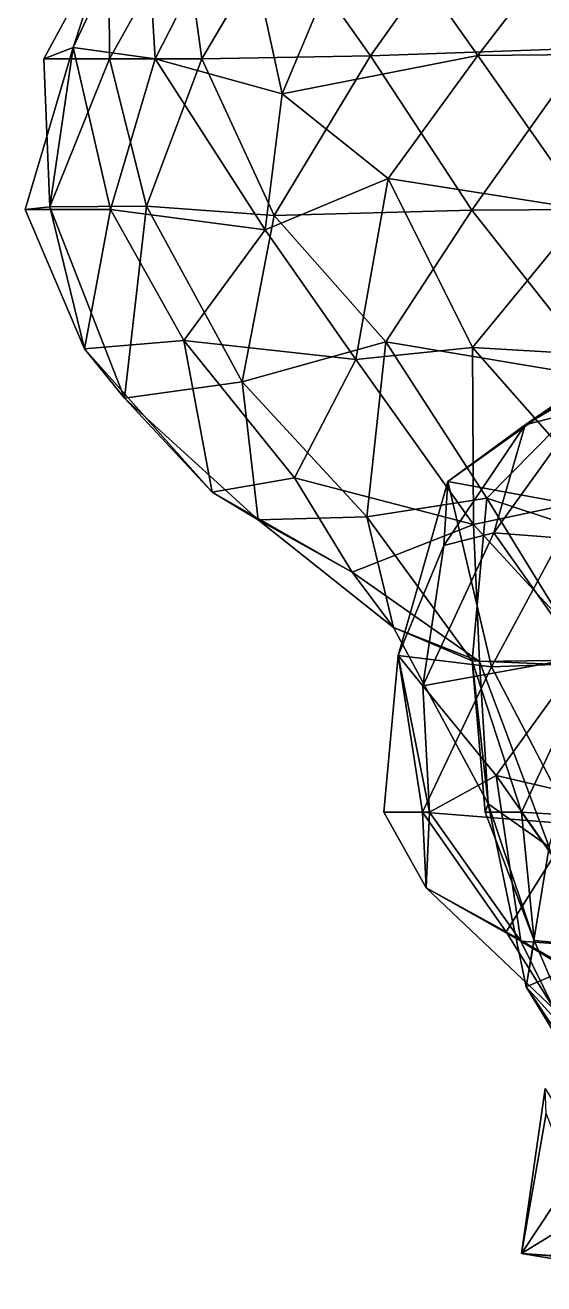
# Model space of a CAD drawing. Extents: x 290083 to 295691, y 4553739 to 4561622.
# Drawn here: x 291227.4 to 291288.7, y 4560757.7 to 4560906.5 of the extents above; entities that cross this region are included whole.
import ezdxf

# ---------------------------------------------------------------- set-up
doc = ezdxf.new("R2010")
doc.units = 0
doc.layers.add('Au_ppm_Pref_-_0_3', color=7, linetype='CONTINUOUS')

msp = doc.modelspace()

# ---------------------------------------------------------------- linework, layer by layer
at = {"layer": 'Au_ppm_Pref_-_0_3'}
for points in [[(291233.08, 4560903.88, 1574.11), (291242.79, 4560902.52, 1568.02), (291241.6, 4560922.02, 1574.05)], [(291233.08, 4560903.88, 1574.11), (291241.6, 4560922.02, 1574.05), (291237.31, 4560916.74, 1579.86)], [(291242.79, 4560902.52, 1568.02), (291252.68, 4560921.9, 1566.58), (291241.6, 4560922.02, 1574.05)], [(291257.81, 4560898.42, 1564.29), (291252.68, 4560921.9, 1566.58), (291242.79, 4560902.52, 1568.02)], [(291267.61, 4560921.78, 1564.03), (291252.68, 4560921.9, 1566.58), (291257.81, 4560898.42, 1564.29)], [(291281.03, 4560920.88, 1591.16), (291268.26, 4560902.88, 1590.85), (291257.5, 4560918.1, 1590.26)], [(291280.93, 4560902.95, 1563.06), (291267.61, 4560921.78, 1564.03), (291257.81, 4560898.42, 1564.29)], [(291293.91, 4560919.79, 1562.95), (291267.61, 4560921.78, 1564.03), (291280.93, 4560902.95, 1563.06)], [(291293.83, 4560903.79, 1590.59), (291268.26, 4560902.88, 1590.85), (291281.03, 4560920.88, 1591.16)], [(291293.83, 4560903.79, 1590.59), (291281.03, 4560920.88, 1591.16), (291306.56, 4560921.14, 1590.41)], [(291293.91, 4560919.79, 1562.95), (291280.93, 4560902.95, 1563.06), (291305.54, 4560903.16, 1561.78)], [(291237.31, 4560916.74, 1579.86), (291246.13, 4560918.23, 1585.2), (291237.38, 4560902.53, 1584.78)], [(291237.38, 4560902.53, 1584.78), (291246.13, 4560918.23, 1585.2), (291248.3, 4560902.53, 1589.41)], [(291246.13, 4560918.23, 1585.2), (291257.5, 4560918.1, 1590.26), (291248.3, 4560902.53, 1589.41)], [(291268.26, 4560902.88, 1590.85), (291248.3, 4560902.53, 1589.41), (291257.5, 4560918.1, 1590.26)], [(291233.08, 4560903.88, 1574.11), (291237.31, 4560916.74, 1579.86), (291229.62, 4560902.53, 1579.86)], [(291229.62, 4560902.53, 1579.86), (291237.31, 4560916.74, 1579.86), (291237.38, 4560902.53, 1584.78)], [(291237.49, 4560884.72, 1568.93), (291233.08, 4560903.88, 1574.11), (291227.4, 4560884.72, 1573.92)], [(291227.4, 4560884.72, 1573.92), (291233.08, 4560903.88, 1574.11), (291230.33, 4560885.03, 1579.7)], [(291233.08, 4560903.88, 1574.11), (291229.62, 4560902.53, 1579.86), (291230.33, 4560885.03, 1579.7)], [(291237.49, 4560884.72, 1568.93), (291242.79, 4560902.52, 1568.02), (291233.08, 4560903.88, 1574.11)], [(291280.93, 4560902.95, 1563.06), (291257.81, 4560898.42, 1564.29), (291270.35, 4560888.37, 1564.11)], [(291280.22, 4560884.66, 1590.48), (291268.26, 4560902.88, 1590.85), (291293.83, 4560903.79, 1590.59)], [(291293.72, 4560884.71, 1562.78), (291280.93, 4560902.95, 1563.06), (291270.35, 4560888.37, 1564.11)], [(291293.75, 4560884.72, 1585.8), (291280.22, 4560884.66, 1590.48), (291293.83, 4560903.79, 1590.59)], [(291293.72, 4560884.71, 1562.78), (291305.54, 4560903.16, 1561.78), (291280.93, 4560902.95, 1563.06)], [(291237.38, 4560902.53, 1584.78), (291230.33, 4560885.03, 1579.7), (291229.62, 4560902.53, 1579.86)], [(291241.74, 4560885.13, 1586.69), (291230.33, 4560885.03, 1579.7), (291237.38, 4560902.53, 1584.78)], [(291237.38, 4560902.53, 1584.78), (291248.3, 4560902.53, 1589.41), (291241.74, 4560885.13, 1586.69)], [(291237.49, 4560884.72, 1568.93), (291255.8, 4560882.31, 1565.47), (291242.79, 4560902.52, 1568.02)], [(291248.3, 4560902.53, 1589.41), (291256.85, 4560884.02, 1589.71), (291241.74, 4560885.13, 1586.69)], [(291257.81, 4560898.42, 1564.29), (291242.79, 4560902.52, 1568.02), (291255.8, 4560882.31, 1565.47)], [(291268.26, 4560902.88, 1590.85), (291256.85, 4560884.02, 1589.71), (291248.3, 4560902.53, 1589.41)], [(291280.22, 4560884.66, 1590.48), (291256.85, 4560884.02, 1589.71), (291268.26, 4560902.88, 1590.85)], [(291255.8, 4560882.31, 1565.47), (291270.35, 4560888.37, 1564.11), (291257.81, 4560898.42, 1564.29)], [(291266.51, 4560866.99, 1565.09), (291270.35, 4560888.37, 1564.11), (291255.8, 4560882.31, 1565.47)], [(291270.35, 4560888.37, 1564.11), (291266.51, 4560866.99, 1565.09), (291280.32, 4560868.41, 1564)], [(291293.72, 4560884.71, 1562.78), (291270.35, 4560888.37, 1564.11), (291280.32, 4560868.41, 1564)], [(291241.74, 4560885.13, 1586.69), (291239.15, 4560862.42, 1580.32), (291230.33, 4560885.03, 1579.7)], [(291253.07, 4560864.36, 1587.21), (291239.15, 4560862.42, 1580.32), (291241.74, 4560885.13, 1586.69)], [(291256.85, 4560884.02, 1589.71), (291253.07, 4560864.36, 1587.21), (291241.74, 4560885.13, 1586.69)], [(291234.42, 4560868.23, 1574.63), (291227.4, 4560884.72, 1573.92), (291230.33, 4560885.03, 1579.7)], [(291237.49, 4560884.72, 1568.93), (291227.4, 4560884.72, 1573.92), (291234.42, 4560868.23, 1574.63)], [(291234.42, 4560868.23, 1574.63), (291230.33, 4560885.03, 1579.7), (291239.15, 4560862.42, 1580.32)], [(291237.49, 4560884.72, 1568.93), (291234.42, 4560868.23, 1574.63), (291246.16, 4560869.23, 1568.57)], [(291237.49, 4560884.72, 1568.93), (291246.16, 4560869.23, 1568.57), (291255.8, 4560882.31, 1565.47)], [(291256.85, 4560884.02, 1589.71), (291270.06, 4560869.09, 1590.29), (291253.07, 4560864.36, 1587.21)], [(291270.06, 4560869.09, 1590.29), (291256.85, 4560884.02, 1589.71), (291280.22, 4560884.66, 1590.48)], [(291295.97, 4560864.73, 1591.64), (291270.06, 4560869.09, 1590.29), (291280.22, 4560884.66, 1590.48)], [(291293.75, 4560884.72, 1585.8), (291295.97, 4560864.73, 1591.64), (291280.22, 4560884.66, 1590.48)], [(291293.72, 4560884.71, 1562.78), (291280.32, 4560868.41, 1564), (291305.84, 4560866.89, 1561.78)], [(291246.16, 4560869.23, 1568.57), (291266.51, 4560866.99, 1565.09), (291255.8, 4560882.31, 1565.47)], [(291249.52, 4560851.3, 1573.92), (291246.16, 4560869.23, 1568.57), (291234.42, 4560868.23, 1574.63)], [(291249.52, 4560851.3, 1573.92), (291259.24, 4560853, 1569.33), (291246.16, 4560869.23, 1568.57)], [(291259.24, 4560853, 1569.33), (291266.51, 4560866.99, 1565.09), (291246.16, 4560869.23, 1568.57)], [(291270.06, 4560869.09, 1590.29), (291267.82, 4560848.37, 1586.59), (291253.07, 4560864.36, 1587.21)], [(291270.06, 4560869.09, 1590.29), (291282, 4560850.58, 1590.84), (291267.82, 4560848.37, 1586.59)], [(291282, 4560850.58, 1590.84), (291270.06, 4560869.09, 1590.29), (291295.97, 4560864.73, 1591.64)], [(291239.15, 4560862.42, 1580.32), (291249.52, 4560851.3, 1573.92), (291234.42, 4560868.23, 1574.63)], [(291266.51, 4560866.99, 1565.09), (291280.43, 4560847.48, 1566.95), (291280.32, 4560868.41, 1564)], [(291280.32, 4560868.41, 1564), (291280.43, 4560847.48, 1566.95), (291295.89, 4560850.75, 1563.61)], [(291295.89, 4560850.75, 1563.61), (291305.84, 4560866.89, 1561.78), (291280.32, 4560868.41, 1564)], [(291259.24, 4560853, 1569.33), (291280.43, 4560847.48, 1566.95), (291266.51, 4560866.99, 1565.09)], [(291253.07, 4560864.36, 1587.21), (291254.95, 4560848.01, 1579.84), (291239.15, 4560862.42, 1580.32)], [(291253.07, 4560864.36, 1587.21), (291267.82, 4560848.37, 1586.59), (291254.95, 4560848.01, 1579.84)], [(291295.97, 4560864.73, 1591.64), (291298.04, 4560845.31, 1591.74), (291282, 4560850.58, 1590.84)], [(291295.97, 4560864.73, 1591.64), (291286.55, 4560859.25, 1597.68), (291282.85, 4560846.49, 1593.4)], [(291295.97, 4560864.73, 1591.64), (291282.85, 4560846.49, 1593.4), (291298.04, 4560845.31, 1591.74)], [(291292.94, 4560863.65, 1603.23), (291286.55, 4560859.25, 1597.68), (291309.23, 4560865.09, 1597.58)], [(291295.97, 4560864.73, 1591.64), (291309.23, 4560865.09, 1597.58), (291286.55, 4560859.25, 1597.68)], [(291292.94, 4560863.65, 1603.23), (291292.85, 4560849.72, 1609.56), (291277.41, 4560852.54, 1603.37)], [(291292.94, 4560863.65, 1603.23), (291277.41, 4560852.54, 1603.37), (291286.55, 4560859.25, 1597.68)], [(291249.52, 4560851.3, 1573.92), (291239.15, 4560862.42, 1580.32), (291254.95, 4560848.01, 1579.84)], [(291286.55, 4560859.25, 1597.68), (291277.41, 4560852.54, 1603.37), (291276.9, 4560844.99, 1597.68)], [(291282.85, 4560846.49, 1593.4), (291286.55, 4560859.25, 1597.68), (291276.9, 4560844.99, 1597.68)], [(291249.52, 4560851.3, 1573.92), (291266.07, 4560841.84, 1572.68), (291259.24, 4560853, 1569.33)], [(291266.07, 4560841.84, 1572.68), (291280.43, 4560847.48, 1566.95), (291259.24, 4560853, 1569.33)], [(291271.51, 4560831.98, 1603.21), (291277.41, 4560852.54, 1603.37), (291282.54, 4560830.64, 1609.04)], [(291271.51, 4560831.98, 1603.21), (291276.9, 4560844.99, 1597.68), (291277.41, 4560852.54, 1603.37)], [(291277.41, 4560852.54, 1603.37), (291292.85, 4560849.72, 1609.56), (291282.54, 4560830.64, 1609.04)], [(291266.07, 4560841.84, 1572.68), (291249.52, 4560851.3, 1573.92), (291254.95, 4560848.01, 1579.84)], [(291280.28, 4560831.34, 1586.65), (291267.82, 4560848.37, 1586.59), (291282, 4560850.58, 1590.84)], [(291294.19, 4560830.74, 1590.77), (291280.28, 4560831.34, 1586.65), (291282, 4560850.58, 1590.84)], [(291295.13, 4560831.46, 1568.94), (291295.89, 4560850.75, 1563.61), (291280.43, 4560847.48, 1566.95)], [(291294.19, 4560830.74, 1590.77), (291282, 4560850.58, 1590.84), (291298.04, 4560845.31, 1591.74)], [(291299.48, 4560831.26, 1612.79), (291282.54, 4560830.64, 1609.04), (291292.85, 4560849.72, 1609.56)], [(291267.82, 4560848.37, 1586.59), (291270.95, 4560835.3, 1578.97), (291254.95, 4560848.01, 1579.84)], [(291270.95, 4560835.3, 1578.97), (291266.07, 4560841.84, 1572.68), (291254.95, 4560848.01, 1579.84)], [(291280.28, 4560831.34, 1586.65), (291270.95, 4560835.3, 1578.97), (291267.82, 4560848.37, 1586.59)], [(291281.15, 4560831.26, 1573.92), (291280.43, 4560847.48, 1566.95), (291266.07, 4560841.84, 1572.68)], [(291282.85, 4560846.49, 1593.4), (291276.9, 4560844.99, 1597.68), (291274.42, 4560828.39, 1596.78)], [(291282.85, 4560846.49, 1593.4), (291274.42, 4560828.39, 1596.78), (291293.25, 4560831.77, 1593.13)], [(291281.15, 4560831.26, 1573.92), (291295.13, 4560831.46, 1568.94), (291280.43, 4560847.48, 1566.95)], [(291282.85, 4560846.49, 1593.4), (291293.25, 4560831.77, 1593.13), (291298.04, 4560845.31, 1591.74)], [(291271.51, 4560831.98, 1603.21), (291274.42, 4560828.39, 1596.78), (291276.9, 4560844.99, 1597.68)], [(291281.15, 4560831.26, 1573.92), (291266.07, 4560841.84, 1572.68), (291270.95, 4560835.3, 1578.97)], [(291281.15, 4560831.26, 1573.92), (291270.95, 4560835.3, 1578.97), (291282.17, 4560814.42, 1580.23)], [(291270.95, 4560835.3, 1578.97), (291280.28, 4560831.34, 1586.65), (291282.17, 4560814.42, 1580.23)], [(291271.51, 4560831.98, 1603.21), (291274.41, 4560813.44, 1606.79), (291269.83, 4560813.44, 1603.62)], [(291271.51, 4560831.98, 1603.21), (291269.83, 4560813.44, 1603.62), (291275.21, 4560813.44, 1598.82)], [(291271.51, 4560831.98, 1603.21), (291282.54, 4560830.64, 1609.04), (291274.41, 4560813.44, 1606.79)], [(291271.51, 4560831.98, 1603.21), (291275.21, 4560813.44, 1598.82), (291274.42, 4560828.39, 1596.78)], [(291283.11, 4560817.8, 1594.12), (291293.25, 4560831.77, 1593.13), (291274.42, 4560828.39, 1596.78)], [(291293.25, 4560831.77, 1593.13), (291283.11, 4560817.8, 1594.12), (291307.32, 4560812.17, 1591.92)], [(291282.54, 4560830.64, 1609.04), (291292.28, 4560812.04, 1610.81), (291274.41, 4560813.44, 1606.79)], [(291281.8, 4560813.44, 1585.8), (291280.28, 4560831.34, 1586.65), (291286.11, 4560813.44, 1589.4)], [(291286.11, 4560813.44, 1589.4), (291280.28, 4560831.34, 1586.65), (291294.19, 4560830.74, 1590.77)], [(291282.17, 4560814.42, 1580.23), (291280.28, 4560831.34, 1586.65), (291281.8, 4560813.44, 1585.8)], [(291281.15, 4560831.26, 1573.92), (291289.38, 4560809.34, 1572.63), (291295.13, 4560831.46, 1568.94)], [(291281.15, 4560831.26, 1573.92), (291282.17, 4560814.42, 1580.23), (291289.38, 4560809.34, 1572.63)], [(291299.48, 4560831.26, 1612.79), (291292.28, 4560812.04, 1610.81), (291282.54, 4560830.64, 1609.04)], [(291307.32, 4560812.17, 1591.92), (291286.11, 4560813.44, 1589.4), (291294.19, 4560830.74, 1590.77)], [(291274.42, 4560828.39, 1596.78), (291275.21, 4560813.44, 1598.82), (291283.11, 4560817.8, 1594.12)], [(291286.04, 4560798.2, 1598.71), (291283.11, 4560817.8, 1594.12), (291275.21, 4560813.44, 1598.82)], [(291286.04, 4560798.2, 1598.71), (291297.51, 4560797.37, 1591.89), (291283.11, 4560817.8, 1594.12)], [(291307.32, 4560812.17, 1591.92), (291283.11, 4560817.8, 1594.12), (291297.51, 4560797.37, 1591.89)], [(291282.17, 4560814.42, 1580.23), (291281.8, 4560813.44, 1585.8), (291287.6, 4560798.26, 1584.9)], [(291286.67, 4560792.81, 1578.89), (291289.38, 4560809.34, 1572.63), (291282.17, 4560814.42, 1580.23)], [(291282.17, 4560814.42, 1580.23), (291287.6, 4560798.26, 1584.9), (291286.67, 4560792.81, 1578.89)], [(291274.41, 4560813.44, 1606.79), (291274.84, 4560804.52, 1603.62), (291269.83, 4560813.44, 1603.62)], [(291269.83, 4560813.44, 1603.62), (291274.84, 4560804.52, 1603.62), (291275.21, 4560813.44, 1598.82)], [(291274.41, 4560813.44, 1606.79), (291292.28, 4560812.04, 1610.81), (291284.28, 4560799.32, 1606.85)], [(291274.41, 4560813.44, 1606.79), (291284.28, 4560799.32, 1606.85), (291274.84, 4560804.52, 1603.62)], [(291274.84, 4560804.52, 1603.62), (291286.04, 4560798.2, 1598.71), (291275.21, 4560813.44, 1598.82)], [(291287.6, 4560798.26, 1584.9), (291281.8, 4560813.44, 1585.8), (291286.11, 4560813.44, 1589.4)], [(291287.6, 4560798.26, 1584.9), (291286.11, 4560813.44, 1589.4), (291297.51, 4560797.37, 1591.89)], [(291297.51, 4560797.37, 1591.89), (291286.11, 4560813.44, 1589.4), (291307.32, 4560812.17, 1591.92)], [(291292.28, 4560812.04, 1610.81), (291297.43, 4560791.78, 1609.56), (291284.28, 4560799.32, 1606.85)], [(291289.38, 4560809.34, 1572.63), (291286.67, 4560792.81, 1578.89), (291293.37, 4560795.63, 1573.92)], [(291290.01, 4560790.12, 1603.62), (291274.84, 4560804.52, 1603.62), (291284.28, 4560799.32, 1606.85)], [(291286.04, 4560798.2, 1598.71), (291274.84, 4560804.52, 1603.62), (291290.01, 4560790.12, 1603.62)], [(291290.01, 4560790.12, 1603.62), (291284.28, 4560799.32, 1606.85), (291297.43, 4560791.78, 1609.56)], [(291286.04, 4560798.2, 1598.71), (291290.01, 4560790.12, 1603.62), (291301.58, 4560788.88, 1597.68)], [(291286.04, 4560798.2, 1598.71), (291301.58, 4560788.88, 1597.68), (291297.51, 4560797.37, 1591.89)], [(291286.67, 4560792.81, 1578.89), (291287.6, 4560798.26, 1584.9), (291295.83, 4560779.1, 1585.21)], [(291287.6, 4560798.26, 1584.9), (291297.51, 4560797.37, 1591.89), (291295.83, 4560779.1, 1585.21)], [(291296.72, 4560781.7, 1575.36), (291293.37, 4560795.63, 1573.92), (291286.67, 4560792.81, 1578.89)], [(291295.8, 4560777.81, 1579.86), (291286.67, 4560792.81, 1578.89), (291295.83, 4560779.1, 1585.21)], [(291296.72, 4560781.7, 1575.36), (291286.67, 4560792.81, 1578.89), (291295.8, 4560777.81, 1579.86)], [(291286.11, 4560761.27, 1621.44), (291288.92, 4560780.76, 1622.43), (291293.75, 4560772.82, 1623.1)], [(291286.11, 4560761.27, 1621.44), (291289.03, 4560777.81, 1619.21), (291288.92, 4560780.76, 1622.43)], [(291286.11, 4560761.27, 1621.44), (291293.75, 4560765.97, 1617.49), (291289.03, 4560777.81, 1619.21)], [(291293.75, 4560772.82, 1623.1), (291304.82, 4560759.99, 1622.15), (291286.11, 4560761.27, 1621.44)], [(291286.11, 4560761.27, 1621.44), (291301.16, 4560759.99, 1618.99), (291293.75, 4560765.97, 1617.49)], [(291307.68, 4560757.68, 1621.49), (291286.11, 4560761.27, 1621.44), (291304.82, 4560759.99, 1622.15)], [(291286.11, 4560761.27, 1621.44), (291307.68, 4560757.68, 1621.49), (291301.16, 4560759.99, 1618.99)]]:
    msp.add_3dface(points, dxfattribs=at)

doc.saveas('drawing.dxf')
